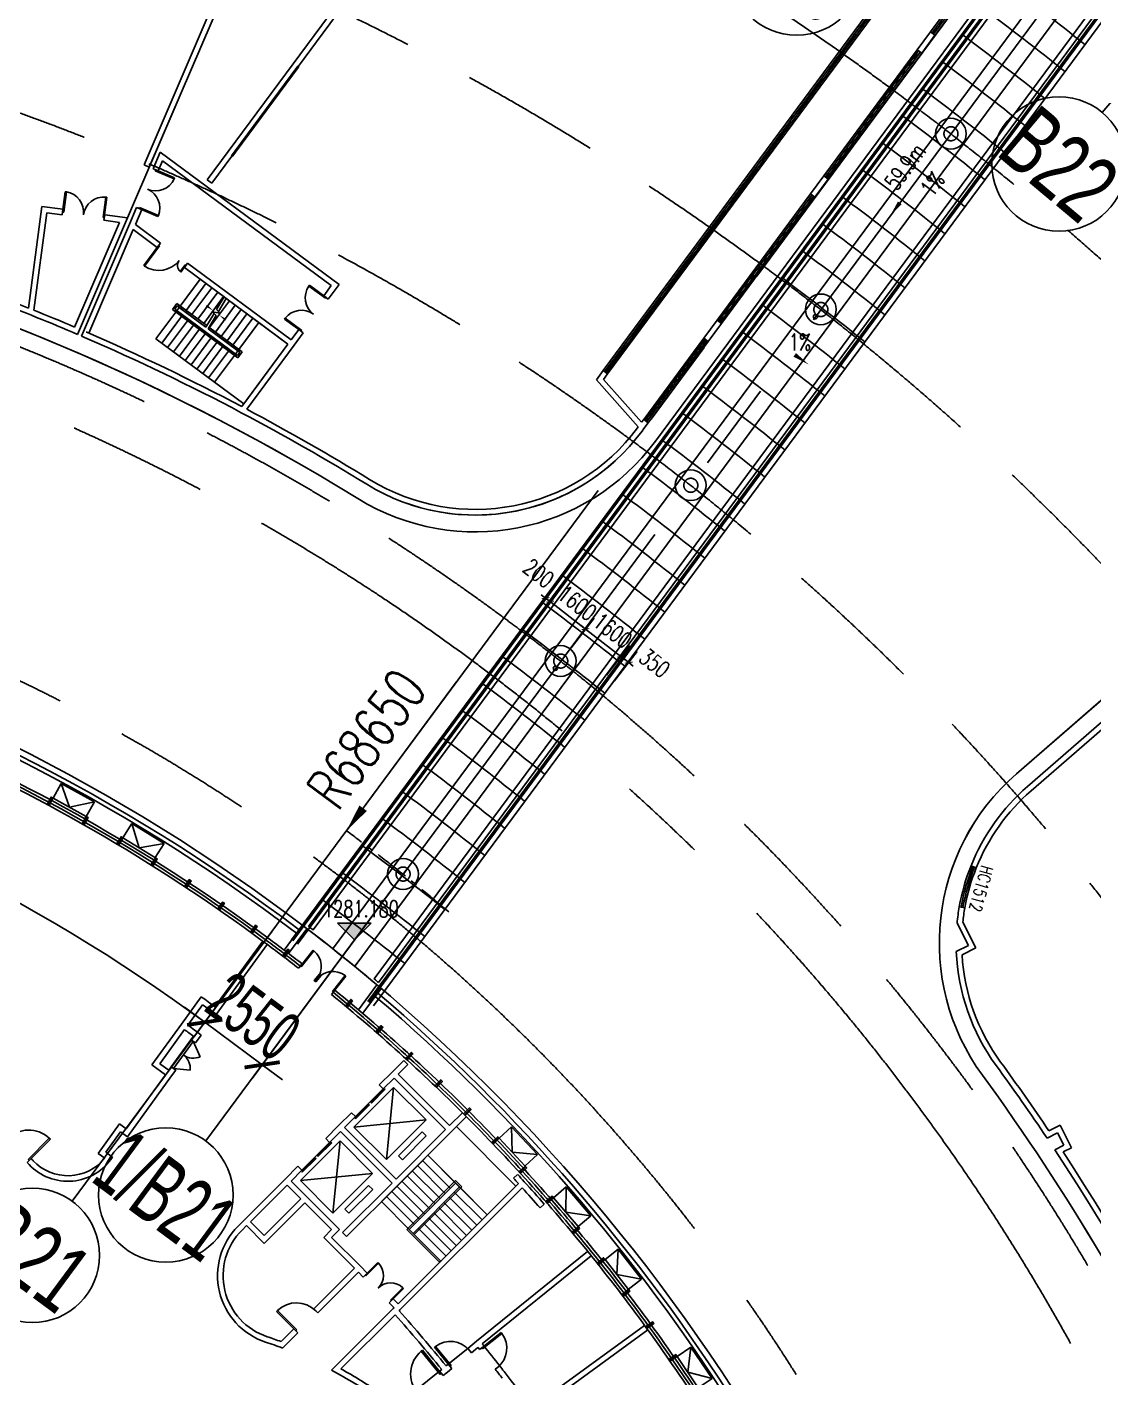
# Model space of a CAD drawing. Extents: x 36903891 to 38126251, y 2073392 to 2924740.
# Drawn here: x 37140593 to 37178668, y 2322325 to 2370501 of the extents above; entities that cross this region are included whole.
import ezdxf
from ezdxf.enums import TextEntityAlignment as Align
from ezdxf.xclip import XClip

# ---------------------------------------------------------------- set-up
doc = ezdxf.new("R2010")
doc.units = 0
doc.header["$LTSCALE"] = 1000
doc.header["$XCLIPFRAME"] = 0
for name, pattern in [('CENTER', [2, 1.25, -0.25, 0.25, -0.25]), ('CENTER2', [28.575, 19.05, -3.175, 3.175, -3.175]), ('DASH', [0.35, 0.25, -0.1]), ('HIDDEN', [0.375, 0.25, -0.125])]:
    doc.linetypes.add(name, pattern=pattern)
doc.layers.get('0').update_dxf_attribs({"color": 8})
doc.layers.get('Defpoints').update_dxf_attribs({"color": 8})
for name, color, linetype in [('#幕墙线-平面', 8, 'Continuous'), ('#文字', 8, 'Continuous'), ('#标注', 8, 'Continuous'), ('#虚线', 8, 'HIDDEN'), ('#轴线', 8, 'CENTER2'), ('1-WIN-1', 8, 'Continuous'), ('A-AL', 8, 'Continuous'), ('A-AL-E', 8, 'Continuous'), ('A-COLS-PLAN-C', 8, 'DASH'), ('A-DETL-ALUM', 8, 'Continuous'), ('A-DIMS', 8, 'Continuous'), ('A-DIMS-ELEV', 8, 'Continuous'), ('A-DIMS-SYMB', 8, 'Continuous'), ('A-FLOR', 8, 'Continuous'), ('A-GRID', 8, 'CENTER'), ('A-NOTE', 8, 'Continuous'), ('A-STRS-HRAL', 8, 'Continuous'), ('DIM', 8, 'Continuous'), ('周边建筑', 8, 'Continuous'), ('水-雨水-压力流-标识', 8, 'Continuous')]:
    doc.layers.add(name, color=color, linetype=linetype)
doc.styles.add('#文字', font='jrs.shx', dxfattribs={"width": 0.7, "bigfont": 'hztxt.shx'})
doc.styles.add('_TCH_DIM', font='SIMPLEX', dxfattribs={"bigfont": 'GBCBIG'})
doc.styles.add('_TCH_DIM_T3', font='SIMPLEX', dxfattribs={"width": 0.705882, "bigfont": 'GBCBIG'})
doc.styles.add('_TCH_WINDOW', font='SIMPLEX', dxfattribs={"height": 3.5, "bigfont": 'GBCBIG'})
doc.styles.add('JHZX', font='jrs.shx', dxfattribs={"width": 0.6, "bigfont": 'jhz.shx'})
doc.dimstyles.new('_TCH_ARCH&&200', dxfattribs={"dimtxt": 595, "dimasz": 200, "dimexe": 500, "dimexo": 600, "dimgap": 252.5, "dimtad": 1, "dimdec": 0, "dimzin": 0, "dimdsep": 46, "dimtxsty": '_TCH_DIM_T3', "dimblk": 'ARCHTICK', "dimcen": 0.09, "dimclrt": 4, "dimazin": 2, "dimtfac": 1, "dimtdec": 0, "dimtix": 1, "dimtmove": 2, "dimatfit": 3, "dimfxl": 200, "dimtolj": 1, "dimtzin": 0, "dimarcsym": 0})
doc.dimstyles.new('JZBZ-600', dxfattribs={"dimscale": 600, "dimtxt": 3, "dimasz": 1.5, "dimexe": 1, "dimexo": 1, "dimgap": 0.5, "dimtad": 1, "dimdec": 0, "dimdsep": 46, "dimtxsty": 'JHZX', "dimblk1": 'ARCHTICK', "dimblk2": 'ARCHTICK', "dimsah": 1, "dimcen": 0, "dimclrd": 1, "dimclre": 1, "dimclrt": 2, "dimadec": 1, "dimazin": 2, "dimtfac": 1, "dimtdec": 0, "dimtix": 1, "dimtmove": 0, "dimatfit": 3, "dimfxl": 1, "dimtolj": 1, "dimlwd": -1, "dimlwe": -1, "dimarcsym": 1})

# ---------------------------------------------------------------- blocks, each defined once
blk = doc.blocks.new('_ARCHTICK')
at = {"color": 0, "linetype": 'ByBlock', "const_width": 0.15}
blk.add_lwpolyline([(-0.5, -0.5), (0.5, 0.5)], dxfattribs=at)
blk = doc.blocks.new('*D141')
at = {"layer": '#标注', "transparency": 16777216}
for p, q in [((36773745, 2978814), (36773858, 2977820)), ((36816612, 2967327), (36816018, 2966523))]:
    blk.add_line(p, q, dxfattribs=at)
blk.add_arc((36780599, 2918657), 60146, 53.5, 96.5, dxfattribs=at)
at = {"layer": 'Defpoints', "color": 0, "transparency": 16777216}
for p in [(36773677, 2979410), (36803292, 2974358), (36816969, 2967810), (36780599, 2918657)]:
    blk.add_point(p, dxfattribs=at)
at = {"layer": '#标注', "transparency": 16777216, "xscale": 900, "yscale": 900, "zscale": 900}
for p, rotation in [((36773790, 2978416), 186.5000000000036), ((36816375, 2967006), 323.5000000000718)]:
    blk.add_blockref('_ARCHTICK', p, dxfattribs=dict(at, rotation=rotation))
at = {"layer": '#标注', "transparency": 16777216, "insert": (36796476, 2977913), "char_height": 1800, "attachment_point": 5, "rotation": 345, "style": 'JHZX'}
blk.add_mtext('\\A1;43°', dxfattribs=at)
blk = doc.blocks.new('*D147')
at = {"layer": '#标注', "transparency": 16777216}
for p, q in [((36819311, 2970974), (36816018, 2966523)), ((36821361, 2969457), (36818067, 2965007)), ((36816375, 2967006), (36815651, 2967541)), ((36816375, 2967006), (36818424, 2965489)), ((36818424, 2965489), (36819148, 2964954))]:
    blk.add_line(p, q, dxfattribs=at)
at = {"layer": 'Defpoints', "color": 0, "transparency": 16777216}
for p in [(36819668, 2971457), (36821718, 2969940), (36818424, 2965489)]:
    blk.add_point(p, dxfattribs=at)
at = {"layer": '#标注', "transparency": 16777216, "xscale": 900, "yscale": 900, "zscale": 900}
for p, rotation in [((36816375, 2967006), 323.5000000001356), ((36818424, 2965489), 143.5000000001357)]:
    blk.add_blockref('_ARCHTICK', p, dxfattribs=dict(at, rotation=rotation))
at = {"layer": '#标注', "transparency": 16777216, "insert": (36818113, 2967212), "char_height": 1800, "attachment_point": 5, "rotation": 323.5, "style": 'JHZX'}
blk.add_mtext('\\A1;2550', dxfattribs=at)
blk = doc.blocks.new('*U51')
blk.add_line((0, -20), (0, 0))
blk.add_circle((0, -24), 4)
at = {"style": 'JHZX', "width": 0.75}
blk.add_attdef('AXES', text='', height=4, dxfattribs=at).set_placement((0, -24), align=Align.MIDDLE_CENTER)
blk = doc.blocks.new('*D53')
at = {"layer": '#标注', "transparency": 16777216}
for p, q in [((36709851, 3021595), (36719200, 3007992)), ((36869683, 3006201), (36857910, 2994633))]:
    blk.add_line(p, q, dxfattribs=at)
blk.add_arc((36780595, 2918663), 108993, 44.49706, 124.5, dxfattribs=at)
at = {"layer": 'Defpoints', "color": 0, "transparency": 16777216}
for p in [(36709511, 3022089), (36815783, 3021819), (36870111, 3006621), (36780595, 2918663)]:
    blk.add_point(p, dxfattribs=at)
at = {"layer": '#标注', "transparency": 16777216, "xscale": 900, "yscale": 900, "zscale": 900}
for p, rotation in [((36718860, 3008487), 214.4999999999928), ((36858338, 2995053), 314.497058791603)]:
    blk.add_blockref('_ARCHTICK', p, dxfattribs=dict(at, rotation=rotation))
at = {"layer": '#标注', "transparency": 16777216, "insert": (36791159, 3028348), "char_height": 1800, "attachment_point": 5, "rotation": 354.4985, "style": 'JHZX'}
blk.add_mtext('\\A1;80°', dxfattribs=at)
blk = doc.blocks.new('DOTE-11')
at = {"layer": '#虚线', "ltscale": 20}
for radius, start, end in [(101500, 53.5, 124.5), (93700, 53.5, 124.5), (85900, 53.5, 124.5), (78100, 53.5, 124.5), (101500, 330, 50.50684), (76200, 56.5, 92.5005), (93700, 330, 50.25742), (67200, 56.5, 92.5005), (85900, 330, 49.96262), (78100, 330, 49.60882)]:
    blk.add_arc((36780599, 2918657), radius, start, end, dxfattribs=at)
at = {"layer": '#轴线'}
for p, q in [((36819084, 2970667), (36867800, 3036503)), ((36821101, 2969106), (36858740, 3019972))]:
    blk.add_line(p, q, dxfattribs=at)
for radius, start, end in [(146600, 324.5, 183.99981), (138800, 324.5, 210.18842), (130400, 324.5, 210.32938), (127950, 324.5, 210.37401), (101500, 50.50684, 53.5), (93700, 50.25742, 53.5), (85900, 49.96262, 53.5), (76200, 324.5, 56.5), (78100, 49.60882, 53.5), (67200, 324.5, 56.5)]:
    blk.add_arc((36780599, 2918657), radius, start, end, dxfattribs=at)
at = {"layer": 'A-GRID'}
blk.add_arc((36780599, 2918657), 68650, 49.60882, 53.5, dxfattribs=at)
blk = doc.blocks.new('A$C80b62fe7')
at = {"layer": '#幕墙线-平面'}
for points in [[(110139, 239993), (147053, 289879, 0.084509), (109349, 309336, 0.084509)], [(109930, 240147), (146690, 289826, 0.083994), (109271, 309089, 0.083994)]]:
    blk.add_lwpolyline(points, format="xyb", dxfattribs=at)
for points in [[(111392, 239811), (147784, 288992)], [(112196, 239216), (148588, 288397)], [(112643, 237947), (147723, 285355)], [(112852, 237792), (147932, 285200)]]:
    blk.add_lwpolyline(points, dxfattribs=at)
for radius, start, end in [(128529, 333.50225, 195.7758), (127529, 333.53985, 195.7884)]:
    blk.add_arc((71052, 188867), radius, start, end, dxfattribs=at)
blk = doc.blocks.new('DASWQE')
at = {"layer": '#幕墙线-平面', "ltscale": 10}
for centre in [(6327, 7605), (5614, 6640), (4900, 5676), (4186, 4711), (3472, 3746), (2758, 2782), (2045, 1817), (1331, 853), (617, -112), (-97, -1077), (-810, -2041), (-1524, -3006), (-2238, -3971), (-2952, -4935), (-3666, -5900), (-4379, -6864), (-5093, -7829), (-5807, -8794), (-6521, -9758), (-7235, -10723), (-7948, -11688), (-8662, -12652), (-9376, -13617), (-10090, -14581), (-10803, -15546), (-11517, -16511), (-12231, -17475), (-12945, -18440), (-13659, -19405), (-14372, -20369), (-15086, -21334), (-15800, -22299), (-16514, -23263), (-17228, -24228), (-17941, -25192)]:
    blk.add_arc(centre, 97079, 51.17499, 53.38887, dxfattribs=at)
at = {"layer": 'DIM', "ltscale": 10}
blk.add_blockref('A$C80b62fe7', (-71047, -188863), dxfattribs=at)
blk = doc.blocks.new('雨水立管')
blk.add_circle((0, 0), 50)
blk = doc.blocks.new('雨水')
at = {"layer": '水-雨水-压力流-标识', "xscale": 1.5, "yscale": 1.5, "zscale": 1.5}
for p in [(35705543, 2992173), (35696260, 2979627)]:
    blk.add_blockref('雨水立管', p, dxfattribs=at)
blk = doc.blocks.new('800柱子')
at = {"layer": 'A-DETL-ALUM', "ltscale": 0.3}
blk.add_circle((35572079, 2737405), 550, dxfattribs=at)
blk = doc.blocks.new('$DorLib2D$00000002')
at = {"layer": '1-WIN-1'}
for p, q in [((-0.5, 0), (-0.5, 0.4875)), ((-0.475, 0.4875), (-0.5, 0.4875)), ((-0.475, 0), (-0.475, 0.4875)), ((0.475, 0), (0.475, 0.4875)), ((0.475, 0.4875), (0.5, 0.4875)), ((0.5, 0), (0.5, 0.4875)), ((-0.5, 0), (-0.475, 0)), ((0.5, 0), (0.475, 0))]:
    blk.add_line(p, q, dxfattribs=at)
for centre, start, end in [((-0.4875, 0), 0, 88.53072), ((0.4875, 0), 91.46928, 180)]:
    blk.add_arc(centre, 0.4875, start, end, dxfattribs=at)
blk = doc.blocks.new('$WINLIB2D$00000039')
for points in [[(-0.5, 0.5), (-0.5, -0.5)], [(0.5, 0.5), (-0.5, 0.5)], [(0.5, -0.5), (0.5, 0.5)], [(-0.5, 0.1667), (0.5, 0.1667)], [(-0.3839, -0.1667), (-0.448, 0.1667)], [(-0.3159, -0.1667), (-0.38, 0.1667)], [(-0.2479, -0.1667), (-0.312, 0.1667)], [(-0.1799, -0.1667), (-0.244, 0.1667)], [(-0.1119, -0.1667), (-0.176, 0.1667)], [(-0.0439, -0.1667), (-0.108, 0.1667)], [(0.0241, -0.1667), (-0.04, 0.1667)], [(0.0921, -0.1667), (0.028, 0.1667)], [(0.16, -0.1667), (0.0959, 0.1667)], [(0.228, -0.1667), (0.1639, 0.1667)], [(0.296, -0.1667), (0.2319, 0.1667)], [(0.364, -0.1667), (0.2999, 0.1667)], [(0.432, -0.1667), (0.3679, 0.1667)], [(0.5, -0.1667), (0.4359, 0.1667)], [(-0.4519, -0.1667), (-0.5, 0.0836)], [(-0.5, -0.1667), (0.5, -0.1667)], [(0.5, -0.5), (-0.5, -0.5)]]:
    blk.add_lwpolyline(points)
blk = doc.blocks.new('$DorLib2D$00000225')
for p, q in [((0.475, -0.001), (0.475, 0.752)), ((0.475, 0.752), (0.5, 0.752)), ((0.5, -0.001), (0.5, 0.752)), ((-0.5, 0), (-0.5, 0.252)), ((-0.475, 0.252), (-0.5, 0.252)), ((-0.475, 0), (-0.475, 0.252)), ((-0.475, 0), (-0.5, 0)), ((0.475, -0.001), (0.5, -0.001))]:
    blk.add_line(p, q)
for centre, radius, start, end in [((0.505, -0.002), 0.755, 92.2493, 179.7238), ((-0.501, 0.003), 0.251, 359.7899, 84.0974)]:
    blk.add_arc(centre, radius, start, end)
blk = doc.blocks.new('123')
at = {"layer": '周边建筑'}
for p, q in [((34902046, 2913529), (34887313, 2941237)), ((34987736, 2911412), (35009560, 2934816)), ((34987882, 2911276), (35009706, 2934679)), ((34902575, 2913810), (34898499, 2921476)), ((34902752, 2913904), (34898736, 2921457)), ((34985557, 2912202), (34990447, 2920774)), ((34985731, 2912102), (34990686, 2920790)), ((34984756, 2910394), (34987203, 2914685)), ((35013975, 2913744), (35013430, 2913159)), ((35014121, 2913607), (35013975, 2913744)), ((35013576, 2913022), (35014121, 2913607)), ((35013430, 2913159), (35013576, 2913022)), ((34915487, 2912442), (34914614, 2912224)), ((34915569, 2912113), (34915487, 2912442)), ((34986181, 2912589), (34985861, 2912028)), ((34986035, 2911929), (34986229, 2912271)), ((34986181, 2912589), (34991988, 2907174)), ((34986229, 2912271), (34991705, 2907164)), ((34914721, 2911793), (34914614, 2912224)), ((34915342, 2912199), (34914856, 2912078)), ((34914958, 2911670), (34914856, 2912078)), ((34915429, 2911847), (34915342, 2912199)), ((34985557, 2912202), (34985731, 2912102)), ((34985861, 2912028), (34986035, 2911929)), ((34904881, 2911212), (34904995, 2911376)), ((34987736, 2911412), (34987882, 2911276)), ((34980879, 2907593), (34981764, 2911140)), ((34981061, 2907495), (34981909, 2910898)), ((34982501, 2910956), (34981764, 2911140)), ((34981909, 2910898), (34982453, 2910762)), ((34982453, 2910762), (34982501, 2910956)), ((34906287, 2910661), (34906209, 2910477)), ((34907628, 2910482), (34906763, 2910266)), ((34907774, 2910724), (34906771, 2910474)), ((34907745, 2910011), (34907628, 2910482)), ((34907908, 2910185), (34907774, 2910724)), ((34982512, 2906460), (34984756, 2910394)), ((34983957, 2910593), (34983908, 2910399)), ((34983908, 2910399), (34984452, 2910264)), ((34984756, 2910394), (34983957, 2910593)), ((34985118, 2910725), (34984795, 2910159)), ((34985008, 2910128), (34985292, 2910626)), ((34985292, 2910626), (34985118, 2910725)), ((34982437, 2906733), (34984452, 2910264)), ((34982642, 2906386), (34984795, 2910159)), ((34982915, 2906460), (34984906, 2909950)), ((34984906, 2909950), (34985690, 2909218)), ((34985827, 2909365), (34985008, 2910128)), ((34985690, 2909218), (34985827, 2909365)), ((35009610, 2909063), (35009065, 2908478)), ((35009211, 2908342), (35009757, 2908927)), ((35009757, 2908927), (35009610, 2909063)), ((34986704, 2908546), (34986568, 2908400)), ((34986568, 2908400), (34989932, 2905263)), ((34990068, 2905409), (34986704, 2908546)), ((35009065, 2908478), (35009211, 2908342)), ((34987080, 2907923), (34986268, 2907052)), ((34987080, 2907923), (34987856, 2907199)), ((34987270, 2907745), (34986458, 2906875)), ((34987460, 2907568), (34986649, 2906698)), ((34985974, 2906957), (34986158, 2907155)), ((34988095, 2904979), (34985974, 2906957)), ((34986059, 2906960), (34986161, 2907070)), ((34988092, 2905064), (34986059, 2906960)), ((34986227, 2907008), (34986125, 2906899)), ((34986158, 2907155), (34987126, 2906252)), ((34986161, 2907070), (34987089, 2906204)), ((34986227, 2907008), (34987089, 2906204)), ((34987650, 2907391), (34986839, 2906520)), ((34987840, 2907213), (34987029, 2906343)), ((34988031, 2907036), (34987219, 2906166)), ((34987856, 2907199), (34987533, 2906780)), ((34987929, 2907131), (34987595, 2906698)), ((34987929, 2907131), (34988981, 2906149)), ((34991705, 2907164), (34991398, 2906835)), ((34991545, 2906699), (34991988, 2907174)), ((34985272, 2905985), (34986084, 2906855)), ((34985463, 2905807), (34986274, 2906678)), ((34985653, 2905630), (34986464, 2906500)), ((34988027, 2905126), (34986125, 2906899)), ((34987435, 2906653), (34987089, 2906204)), ((34987498, 2906571), (34987163, 2906136)), ((34987641, 2906638), (34987385, 2906719)), ((34987385, 2906719), (34987498, 2906571)), ((34988221, 2906859), (34987409, 2905988)), ((34987533, 2906780), (34987641, 2906638)), ((34988411, 2906681), (34987599, 2905811)), ((34988601, 2906504), (34987789, 2905634)), ((34991398, 2906835), (34991545, 2906699)), ((34985843, 2905453), (34986655, 2906323)), ((34986033, 2905275), (34986845, 2906146)), ((34987163, 2906136), (34988129, 2905235)), ((34987163, 2906136), (34988195, 2905174)), ((34987200, 2906184), (34988279, 2905177)), ((34988791, 2906327), (34987980, 2905456)), ((34988981, 2906149), (34988170, 2905279)), ((34988981, 2906149), (34988170, 2905279)), ((34989932, 2905263), (34988981, 2906149)), ((34987174, 2904211), (34985272, 2905985)), ((34986223, 2905098), (34987035, 2905968)), ((34986413, 2904921), (34987225, 2905791)), ((34986604, 2904743), (34987415, 2905614)), ((34990375, 2905738), (34990068, 2905409)), ((34990147, 2905200), (34990522, 2905602)), ((34990522, 2905602), (34990375, 2905738)), ((34986794, 2904566), (34987605, 2905436)), ((34986984, 2904389), (34987795, 2905259)), ((34987174, 2904211), (34987986, 2905082)), ((34987986, 2905082), (34987174, 2904211)), ((34988129, 2905235), (34988027, 2905126)), ((34988044, 2903238), (34989932, 2905263)), ((34988195, 2905174), (34988092, 2905064)), ((34988279, 2905177), (34988095, 2904979)), ((34988125, 2903325), (34989932, 2905263)), ((34988211, 2903124), (34990147, 2905200)), ((34987174, 2904211), (34988125, 2903325)), ((35005246, 2904382), (35004700, 2903797)), ((35004846, 2903661), (35005392, 2904246)), ((35005392, 2904246), (35005246, 2904382)), ((35004700, 2903797), (35004846, 2903661)), ((35000999, 2903054), (35000723, 2902758)), ((35002013, 2900916), (35000723, 2902758)), ((35000979, 2902740), (35001145, 2902918)), ((35002152, 2901065), (35000979, 2902740)), ((35001145, 2902918), (35000999, 2903054)), ((35001990, 2900891), (35002013, 2900916)), ((35002136, 2900754), (35002214, 2900839)), ((35002241, 2901160), (35002152, 2901065)), ((35002214, 2900839), (35002387, 2901024)), ((35002387, 2901024), (35002241, 2901160))]:
    blk.add_line(p, q, dxfattribs=at)
for points, format in [([(34942222, 2916271, 0.098236), (34912257, 2909930, -0.389733), (34902046, 2913529), (34887313, 2941237, -0.432463), (34891065, 2952275, -0.001332), (34891677, 2952551, -0.001332)], "xyb"), ([(34994768, 2952551, -0.066668), (35023206, 2934936, -0.432715), (35023979, 2923298), (35002575, 2900345, -0.3894), (34991787, 2899506, 0.164544), (34944222, 2916271)], "xyb"), ([(34986558, 2907554, 0, 0, 0), (34987414, 2906756, 0, 80, 0), (34987195, 2906961, 0, 0, 0)], "xyseb"), ([(34985604, 2906530, 0, 0, 0), (34988076, 2904225, 0, 0, 0), (34989030, 2905249, 0, 0, 0), (34987604, 2906579, 0, 80, 0), (34987824, 2906374, 0, 0, 0)], "xyseb")]:
    blk.add_lwpolyline(points, format=format, dxfattribs=at)
at = {"layer": '周边建筑', "const_width": 100}
blk.add_lwpolyline([(34991429, 2915079), (34988701, 2912154)], dxfattribs=at)
at = {"layer": '周边建筑'}
for centre, radius, start, end in [((34943222, 2837577), 79300, 93.86442, 110.51671), ((34943222, 2837577), 79500, 93.99916, 110.3552), ((34943222, 2837577), 78700, 90.72805, 113.17007), ((34943222, 2837577), 78700, 53.84029, 89.27195), ((34909109, 2917284), 7400, 208, 235.1487), ((34909109, 2917284), 7200, 208, 235.1487), ((34909109, 2917284), 8000, 208, 293.1701), ((34943222, 2837577), 79500, 111.00827, 113.17007), ((34943222, 2837577), 79500, 61.72709, 68.99173), ((34909109, 2917284), 7267, 235.1487, 246.9218), ((34909109, 2917284), 7200, 235.1487, 246.9218), ((34943222, 2837577), 79300, 110.88046, 113.17007), ((34909109, 2917284), 7400, 235.1487, 246.9218), ((34909109, 2917284), 7333, 235.1487, 246.9218), ((34909109, 2917284), 7400, 246.9218, 251.5122), ((34909109, 2917284), 7200, 246.9218, 251.0514), ((34909109, 2917284), 7400, 259.3784, 293.1701), ((34909109, 2917284), 7200, 260.3957, 293.1701), ((34943223, 2837578), 79299, 60.29999, 62.58675), ((34943223, 2837578), 79499, 60.44413, 61.57831), ((34943223, 2837578), 79499, 60.10289, 60.11959), ((34943222, 2837577), 79500, 55.6816, 60.10289), ((34943223, 2837578), 79299, 60.10287, 60.19162), ((34943222, 2837577), 79300, 55.61963, 60.10288), ((34943222, 2837577), 79500, 51.89625, 55.53582), ((34943222, 2837577), 79300, 51.89625, 55.61963), ((34996724, 2905801), 7400, 231.8963, 317), ((34996724, 2905801), 7200, 231.8963, 317), ((34996724, 2905801), 7400, 244.3204, 305.3328)]:
    blk.add_arc(centre, radius, start, end, dxfattribs=at)
for name, p, xscale, yscale, zscale, rotation in [('$WINLIB2D$00000039', (35010848, 2913469), 28668.06737196897, 200, 28668.06737196897, 47.00000000000413), ('$WINLIB2D$00000039', (35015958, 2915723), 5600.101770677417, 200.0000000000001, 5600.101770677417, 47.00000000000387), ('$WINLIB2D$00000039', (35011593, 2911043), 5600.101770677417, 200.0000000000001, 5600.101770677417, 47.00000000000366), ('$DorLib2D$00000002', (34985576, 2911327), -1500, 1500, 1500, 240.3000000056599), ('$DorLib2D$00000002', (34983205, 2910678), 1500, 1500, 1500, 346.0000000000009), ('$DorLib2D$00000225', (34986197, 2908882), 1200, 1200, -1200, 137.0000000000592), ('$WINLIB2D$00000039', (35007228, 2906362), 5600.101770677416, 200, 5600.101770677416, 47.00000000000457), ('$DorLib2D$00000002', (34990960, 2906219), -1500, 1500, 200, 47.00000000000814), ('$WINLIB2D$00000039', (35003543, 2902411), 3606.300964139128, 200, 3606.300964139128, 47.00000000000502)]:
    blk.add_blockref(name, p, dxfattribs=dict(at, xscale=xscale, yscale=yscale, zscale=zscale, rotation=rotation))
at = {"layer": '周边建筑', "style": '_TCH_WINDOW', "width": 0.705882}
blk.add_text('HC1512', height=446.2, rotation=331.0352, dxfattribs=at).set_placement((34904924, 2911588))
blk = doc.blocks.new('smg')
blk.add_lwpolyline([(-40, 200), (-40, -100), (40, -100), (40, 200)], close=True)
blk.add_lwpolyline([(0, -100), (0, 200)])
blk = doc.blocks.new('danyuan1')
at = {"layer": 'A-AL'}
for p, rotation in [((-8275, 2291), 169.7142857143211), ((-6867, 2019), 168.428571428614), ((-5465, 1716), 167.1428571428847), ((-4071, 1381), 165.8571428571781), ((-2685, 1015), 164.5714285714549), ((-1307, 618), 163.2857142857502), ((62, 190), 162.0000000000363)]:
    blk.add_blockref('smg', p, dxfattribs=dict(at, rotation=rotation))
blk = doc.blocks.new('shangxuechuang')
at = {"layer": '周边建筑'}
for points in [[(-254, 543), (974, 1118)], [(-254, 543), (614, 287), (974, 1118)], [(974, 1118), (1222, 572)], [(0, 0), (-254, 543)], [(0, 0), (1228, 575)]]:
    blk.add_lwpolyline(points, dxfattribs=at)
blk = doc.blocks.new('$DorLib2D$00000001')
for p, q in [((0.45, 0.975), (0.5, 0.975)), ((0.45, 0), (0.45, 0.975)), ((0.5, 0), (0.5, 0.975)), ((0.5, 0), (0.45, 0))]:
    blk.add_line(p, q)
blk.add_arc((0.475, 0), 0.975, 91.4693, 180)
blk = doc.blocks.new('$DORLIB2D$00000127')
for points in [[(-0.533, 0.795), (-0.533, 0.69)], [(-0.033, 0.795), (-0.533, 0.795)], [(-0.033, 0.69), (-0.533, 0.69)], [(-0.033, 0.795), (-0.033, 0.69)], [(0.533, 0.795), (0.033, 0.795)], [(0.033, 0.795), (0.033, 0.69)], [(0.533, 0.69), (0.033, 0.69)], [(0.533, 0.795), (0.533, 0.69)], [(0.5, 0.5), (-0.5, 0.5)]]:
    blk.add_lwpolyline(points)
blk = doc.blocks.new('$DorLib2D$00000231')
for p, q in [((-0.5, 0), (-0.25, 0.433)), ((0.5, 0), (0.25, 0.433))]:
    blk.add_line(p, q)
for centre, start, end in [((-0.5, 0), 0, 60), ((0.5, 0), 120, 180)]:
    blk.add_arc(centre, 0.5, start, end)
blk = doc.blocks.new('A$C216ef243')
at = {"layer": '周边建筑'}
for p, q in [((36141, 48893), (37845, 51239)), ((36184, 48612), (38006, 51120)), ((39127, 50267), (39252, 50423)), ((34951, 48277), (35656, 49247)), ((40425, 49488), (40300, 49332)), ((35171, 48240), (35700, 48968)), ((33891, 46818), (34951, 48277)), ((34170, 46862), (35054, 48078)), ((35376, 47841), (35287, 47719)), ((35287, 47719), (35449, 47602)), ((35449, 47602), (35654, 47884)), ((34376, 46465), (33891, 46818)), ((34494, 46627), (34170, 46862)), ((34582, 46748), (34494, 46627)), ((34744, 46631), (34582, 46748)), ((42462, 46563), (42878, 46979)), ((42674, 46492), (43019, 46838)), ((42878, 46979), (43019, 46838)), ((32976, 44537), (34376, 46465)), ((33020, 44257), (34597, 46428)), ((34597, 46428), (34744, 46631)), ((42462, 46563), (42002, 46103)), ((42144, 45962), (42532, 46351)), ((44371, 44512), (42532, 46351)), ((44512, 44654), (42674, 46492)), ((42515, 46015), (41101, 44601)), ((42002, 46103), (42144, 45962)), ((42515, 46015), (42260, 43441)), ((43674, 44855), (42515, 46015)), ((41012, 45113), (40553, 44654)), ((40765, 44583), (41154, 44972)), ((41154, 44972), (41012, 45113)), ((43674, 44855), (41101, 44601)), ((42260, 43441), (43674, 44855)), ((44512, 44654), (44972, 45113)), ((44583, 44442), (45113, 44972)), ((31969, 43661), (32733, 44713)), ((32248, 43706), (32777, 44434)), ((32733, 44713), (32976, 44537)), ((32777, 44434), (33020, 44257)), ((40553, 44654), (40093, 44194)), ((40234, 44053), (40623, 44442)), ((42462, 42603), (40623, 44442)), ((42603, 42745), (40765, 44583)), ((41101, 44601), (42260, 43441)), ((42603, 42745), (44371, 44512)), ((42674, 42532), (44583, 44442)), ((43537, 44428), (42688, 43579)), ((43682, 44283), (43537, 44428)), ((44760, 44618), (43735, 43593)), ((46881, 42497), (44760, 44618)), ((40606, 44106), (39191, 42692)), ((40093, 44194), (40234, 44053)), ((40606, 44106), (40351, 41532)), ((41765, 42946), (40606, 44106)), ((42833, 43434), (43682, 44283)), ((29587, 43474), (29446, 43332)), ((31969, 43661), (32209, 43487)), ((32248, 43706), (32489, 43531)), ((43735, 43593), (42080, 41939)), ((42688, 43579), (42833, 43434)), ((44541, 42419), (43551, 43409)), ((44725, 42603), (43735, 43593)), ((43735, 43593), (45856, 41472)), ((39103, 43204), (38643, 42745)), ((38856, 42674), (39244, 43063)), ((39244, 43063), (39103, 43204)), ((41765, 42946), (39191, 42692)), ((40351, 41532), (41765, 42946)), ((44173, 42052), (43183, 43042)), ((44357, 42235), (43367, 43225)), ((46797, 42774), (46944, 42909)), ((37194, 41295), (38643, 42745)), ((37406, 41224), (38714, 42532)), ((39209, 42037), (38714, 42532)), ((39421, 42108), (38856, 42674)), ((39191, 42692), (40351, 41532)), ((40694, 40835), (42462, 42603)), ((41627, 42518), (40779, 41670)), ((40835, 40694), (42674, 42532)), ((41772, 42373), (41627, 42518)), ((43621, 41500), (42631, 42490)), ((42674, 38290), (46969, 42585)), ((42745, 38078), (47103, 42436)), ((43805, 41684), (42815, 42674)), ((44725, 42688), (42985, 40949)), ((43989, 41868), (42999, 42858)), ((44725, 42603), (43070, 40949)), ((44725, 42603), (43070, 40949)), ((43211, 40807), (44866, 42462)), ((43211, 40807), (44866, 42462)), ((43254, 40765), (44951, 42462)), ((44951, 42462), (44725, 42688)), ((44866, 42462), (44725, 42603)), ((44866, 42462), (45856, 41472)), ((45856, 41472), (46881, 42497)), ((39209, 42037), (37901, 40729)), ((40588, 40941), (39421, 42108)), ((40924, 41525), (41772, 42373)), ((43070, 40949), (42080, 41939)), ((43254, 41132), (42264, 42122)), ((43438, 41316), (42448, 42306)), ((44498, 42094), (45488, 41104)), ((44682, 42278), (45672, 41288)), ((39350, 41896), (37901, 40447)), ((40305, 40941), (39350, 41896)), ((40779, 41670), (40924, 41525)), ((43947, 41543), (44937, 40553)), ((44131, 41726), (45120, 40736)), ((44201, 39817), (45856, 41472)), ((44314, 41910), (45304, 40920)), ((47745, 41713), (47895, 41845)), ((36967, 41068), (37194, 41295)), ((37108, 40927), (37265, 41083)), ((37901, 40447), (37265, 41083)), ((37901, 40729), (37406, 41224)), ((43395, 40991), (44385, 40001)), ((43579, 41175), (44569, 40185)), ((43763, 41359), (44753, 40369)), ((40022, 40659), (40305, 40941)), ((41118, 39563), (40022, 40659)), ((40305, 40659), (40588, 40941)), ((41330, 39633), (40305, 40659)), ((40694, 40835), (40835, 40694)), ((42985, 40949), (44159, 39775)), ((43211, 40807), (43070, 40949)), ((43070, 40949), (44201, 39817)), ((43211, 40807), (44201, 39817)), ((43211, 40807), (43254, 40765)), ((45478, 36956), (49441, 40165)), ((45681, 36863), (49567, 40010)), ((41118, 39563), (39668, 38112)), ((41578, 39386), (41330, 39633)), ((44201, 39817), (44159, 39775)), ((39809, 37971), (41260, 39421)), ((41260, 39421), (41436, 39244)), ((41436, 39244), (41578, 39386)), ((39668, 38112), (39809, 37971)), ((40305, 35921), (42505, 38121)), ((42497, 38467), (42356, 38325)), ((42356, 38325), (42532, 38148)), ((42674, 38290), (42497, 38467)), ((42505, 38121), (42532, 38148)), ((42713, 38046), (42745, 38078)), ((40637, 35970), (42571, 37904)), ((38960, 37405), (38501, 36945)), ((38551, 36713), (39102, 37263)), ((39102, 37263), (38960, 37405)), ((47430, 34584), (51476, 37523)), ((47467, 34363), (51593, 37361)), ((44467, 36138), (45167, 36704)), ((45478, 36956), (45167, 36704)), ((45167, 36704), (45293, 36549)), ((45293, 36549), (45526, 36737)), ((45587, 36662), (45743, 36786)), ((44467, 36138), (44390, 36075)), ((44593, 35982), (44467, 36138)), ((43302, 35194), (44157, 35886)), ((44234, 35949), (44157, 35886)), ((44157, 35886), (44282, 35731)), ((44282, 35731), (44438, 35856)), ((44438, 35856), (44593, 35982)), ((46302, 36081), (46145, 35956))]:
    blk.add_line(p, q, dxfattribs=at)
for points in [[(39264, 51801), (38609, 50917)], [(38769, 50796), (39423, 51680)], [(41265, 48789), (41921, 49676)], [(41418, 48660), (42074, 49546)]]:
    blk.add_lwpolyline(points, dxfattribs=at)
at = {"layer": '周边建筑', "ltscale": 2}
for points in [[(39056, 51520), (39264, 51801)], [(41865, 49264), (42074, 49546)]]:
    blk.add_lwpolyline(points, dxfattribs=at)
at = {"layer": '周边建筑'}
blk.add_lwpolyline([(35287, 47719), (34582, 46748), (34663, 46689), (35368, 47660)], close=True, dxfattribs=at)
at = {"layer": '周边建筑', "ltscale": 5}
for radius, start, end in [(65000, 322.26362, 219.12201), (64800, 52.83684, 94.5), (64800, 15, 49.65086)]:
    blk.add_arc((0, 0), radius, start, end, dxfattribs=at)
at = {"layer": '周边建筑', "ltscale": 2}
for radius, start, end in [(64650, 52.8353, 94.5), (65000, 49.66272, 52.83888), (64650, 15, 49.64192)]:
    blk.add_arc((0, 0), radius, start, end, dxfattribs=at)
at = {"layer": '周边建筑'}
for centre, radius, start, end in [((0, 0), 63700, 53.46118, 79.71429), ((0, 0), 63800, 53.46118, 79.71429), ((0, 0), 63900, 53.46118, 79.71429), ((0, 0), 65000, 49.66272, 52.83888), ((0, 0), 63700, 52.10321, 53.46118), ((0, 0), 63800, 52.10215, 53.46118), ((0, 0), 63900, 52.1011, 53.46118), ((0, 0), 60800, 53.52881, 54.09487), ((0, 0), 63700, 45, 50.75399), ((0, 0), 63800, 45, 50.75504), ((0, 0), 63900, 45, 50.7561), ((0, 0), 60600, 53.33815, 53.90607), ((0, 0), 59700, 53.32871, 53.90457), ((0, 0), 59500, 53.51904, 53.90423), ((0, 0), 63700, 39, 45), ((0, 0), 63800, 39, 45), ((0, 0), 63900, 39, 45), ((30895, 44565), 1900, 223.3087, 327.0228), ((16487, 30984), 18100, 43.3087, 43.6364), ((30895, 44565), 1700, 223.3087, 320.6335), ((16487, 30984), 17900, 43.3087, 43.6169), ((0, 0), 63600, 42.11143, 42.42857), ((0, 0), 63400, 42.19735, 42.42857), ((0, 0), 63400, 41.14286, 42.01638), ((0, 0), 63600, 41.14286, 42.11143), ((38735, 39300), 2500, 135, 251.5818), ((38735, 39300), 2300, 135, 251.5818), ((0, 0), 63700, 36, 39), ((0, 0), 63800, 36, 39), ((0, 0), 63900, 36, 39), ((0, 0), 57000, 39.1005, 41.681), ((0, 0), 57200, 39.1002, 41.6926), ((32982, 22025), 15908, 69.7008, 71.5818), ((0, 0), 63700, 33, 36), ((0, 0), 63800, 33, 36), ((0, 0), 63900, 33, 36), ((32982, 22025), 15708, 69.2342, 71.5818), ((0, 0), 58500, 38.8072, 38.90206), ((0, 0), 58700, 38.8057, 38.90239), ((0, 0), 58700, 37.92722, 38.8057), ((32982, 22025), 15708, 55.2477, 62.2102), ((32982, 22025), 15908, 55.2602, 61.2355), ((0, 0), 58500, 37.53072, 37.92572), ((0, 0), 58700, 37.43542, 37.92722), ((0, 0), 58700, 36.09761, 37.43542)]:
    blk.add_arc(centre, radius, start, end, dxfattribs=at)
for name, p, rotation in [('shangxuechuang', (30363, 56339), 306.0000000000001), ('danyuan1', (37442, 51534), 342), ('shangxuechuang', (32860, 54920), 303.4285714285849), ('danyuan1', (45043, 45043), 333), ('shangxuechuang', (46287, 44199), 288.0000000000002), ('danyuan1', (51534, 37442), 324), ('shangxuechuang', (48223, 42078), 285.428571428585), ('shangxuechuang', (50062, 39872), 282.8571428571425), ('danyuan1', (56757, 28919), 315)]:
    blk.add_blockref(name, p, dxfattribs=dict(at, rotation=rotation))
at = {"layer": '周边建筑', "zscale": 200}
for name, p, xscale, yscale, rotation in [('$DorLib2D$00000002', (39776, 49877), 1500, -1500, 141.4285984257967), ('$DorLib2D$00000231', (35016, 47175), 1200, -1200, 54.00580986952647), ('$DORLIB2D$00000127', (41578, 45538), 1400, -200, 45.00000000004891), ('$DorLib2D$00000001', (29125, 43789), -1100, -1100, 135.3777008817245), ('$DORLIB2D$00000127', (39669, 43628), 1400, -200, 44.99999999994411), ('$DorLib2D$00000002', (41967, 38856), 1300, -1300, 134.9999999999245), ('$DorLib2D$00000001', (39385, 37688), -1000, 1000, 44.99999999996096), ('$DorLib2D$00000001', (44880, 36343), -900, 900, 38.99999999994907), ('$DorLib2D$00000001', (45944, 36371), 900, -900, 128.3664622408458), ('$DorLib2D$00000001', (43792, 35462), 1100, 1100, 39.00000000003181)]:
    blk.add_blockref(name, p, dxfattribs=dict(at, xscale=xscale, yscale=yscale, rotation=rotation))
at = {"layer": '周边建筑', "xscale": -1, "rotation": 329.1428571428576}
blk.add_blockref('shangxuechuang', (53391, 35291), dxfattribs=at)
blk = doc.blocks.new('_YZHK')
blk.add_circle((0, 0), 0.5)
blk = doc.blocks.new('ASDFASD')
at = {"layer": 'A-COLS-PLAN-C', "ltscale": 0.3, "xscale": 500, "yscale": 500, "zscale": 500}
for p in [(35710378, 2998706), (35705737, 2992434), (35701095, 2986161), (35696453, 2979888), (35690829, 2972287)]:
    blk.add_blockref('_YZHK', p, dxfattribs=at)
blk = doc.blocks.new('*D318')
at = {"layer": 'A-DIMS', "lineweight": -2, "transparency": 16777216}
for p, q in [((39341803, 2052633), (39342626, 2053695)), ((39341961, 2052511), (39342784, 2053573)), ((39342319, 2053300), (39342161, 2053423)), ((39342319, 2053300), (39342478, 2053177)), ((39342478, 2053177), (39342636, 2053055))]:
    blk.add_line(p, q, dxfattribs=at)
at = {"layer": 'Defpoints', "color": 0, "transparency": 16777216}
for p in [(39342478, 2053177), (39341435, 2052159), (39341593, 2052037)]:
    blk.add_point(p, dxfattribs=at)
at = {"layer": 'A-DIMS', "lineweight": -2, "transparency": 16777216, "xscale": 200, "yscale": 200, "zscale": 200}
for p, rotation in [((39342319, 2053300), 322.215988845972), ((39342478, 2053177), 142.215988845972)]:
    blk.add_blockref('_ARCHTICK', p, dxfattribs=dict(at, rotation=rotation))
at = {"layer": 'A-DIMS', "transparency": 16777216, "insert": (39342072, 2054188), "char_height": 595, "attachment_point": 5, "rotation": 322.216, "style": '_TCH_DIM_T3'}
blk.add_mtext('\\A1;200', dxfattribs=at)
blk = doc.blocks.new('*D319')
at = {"layer": 'A-DIMS', "lineweight": -2, "transparency": 16777216}
for p, q in [((39341961, 2052511), (39342784, 2053573)), ((39342478, 2053177), (39342319, 2053300)), ((39342478, 2053177), (39343742, 2052197)), ((39343225, 2051530), (39344049, 2052592)), ((39343742, 2052197), (39343900, 2052074))]:
    blk.add_line(p, q, dxfattribs=at)
at = {"layer": 'Defpoints', "color": 0, "transparency": 16777216}
for p in [(39341593, 2052037), (39343742, 2052197), (39342858, 2051056)]:
    blk.add_point(p, dxfattribs=at)
at = {"layer": 'A-DIMS', "lineweight": -2, "transparency": 16777216, "xscale": 200, "yscale": 200, "zscale": 200}
for p, rotation in [((39342478, 2053177), 322.2159888460812), ((39343742, 2052197), 142.2159888460812)]:
    blk.add_blockref('_ARCHTICK', p, dxfattribs=dict(at, rotation=rotation))
at = {"layer": 'A-DIMS', "transparency": 16777216, "insert": (39343447, 2053122), "char_height": 595, "attachment_point": 5, "rotation": 322.216, "style": '_TCH_DIM_T3'}
blk.add_mtext('\\A1;1600', dxfattribs=at)
blk = doc.blocks.new('*D320')
at = {"layer": 'A-DIMS', "lineweight": -2, "transparency": 16777216}
for p, q in [((39343225, 2051530), (39344049, 2052592)), ((39343742, 2052197), (39343584, 2052319)), ((39343742, 2052197), (39345007, 2051217)), ((39344490, 2050550), (39345313, 2051612)), ((39345007, 2051217), (39345165, 2051094))]:
    blk.add_line(p, q, dxfattribs=at)
at = {"layer": 'Defpoints', "color": 0, "transparency": 16777216}
for p in [(39342858, 2051056), (39345007, 2051217), (39344122, 2050076)]:
    blk.add_point(p, dxfattribs=at)
at = {"layer": 'A-DIMS', "lineweight": -2, "transparency": 16777216, "xscale": 200, "yscale": 200, "zscale": 200}
for p, rotation in [((39343742, 2052197), 322.2159888460442), ((39345007, 2051217), 142.2159888460442)]:
    blk.add_blockref('_ARCHTICK', p, dxfattribs=dict(at, rotation=rotation))
at = {"layer": 'A-DIMS', "transparency": 16777216, "insert": (39344712, 2052141), "char_height": 595, "attachment_point": 5, "rotation": 322.216, "style": '_TCH_DIM_T3'}
blk.add_mtext('\\A1;1600', dxfattribs=at)
blk = doc.blocks.new('*D321')
at = {"layer": 'A-DIMS', "lineweight": -2, "transparency": 16777216}
for p, q in [((39344490, 2050550), (39345313, 2051612)), ((39344767, 2050335), (39345590, 2051397)), ((39345007, 2051217), (39344849, 2051339)), ((39345007, 2051217), (39345284, 2051002)), ((39345284, 2051002), (39345442, 2050879))]:
    blk.add_line(p, q, dxfattribs=at)
at = {"layer": 'Defpoints', "color": 0, "transparency": 16777216}
for p in [(39345284, 2051002), (39344122, 2050076), (39344399, 2049861)]:
    blk.add_point(p, dxfattribs=at)
at = {"layer": 'A-DIMS', "lineweight": -2, "transparency": 16777216, "xscale": 200, "yscale": 200, "zscale": 200}
for p, rotation in [((39345007, 2051217), 322.215988845427), ((39345284, 2051002), 142.215988845427)]:
    blk.add_blockref('_ARCHTICK', p, dxfattribs=dict(at, rotation=rotation))
at = {"layer": 'A-DIMS', "transparency": 16777216, "insert": (39346206, 2050983), "char_height": 595, "attachment_point": 5, "rotation": 322.216, "style": '_TCH_DIM_T3'}
blk.add_mtext('\\A1;350', dxfattribs=at)
blk = doc.blocks.new('ZW-5001')
at = {"layer": '#标注'}
blk.add_lwpolyline([(36825352.7, 2979139), (36822027.9, 2974645.8), (36821433.1, 2973842)], dxfattribs=at)
blk.add_lwpolyline([(36822027.9, 2974645.8, 330, 0, 0), (36821433.1, 2973842, 0, 0, 0)], format="xyseb", dxfattribs=at)
ref = blk.add_blockref('*U51', (36845448.7, 3016637.2), dxfattribs=dict(at, xscale=600, yscale=600, rotation=326.498007636457))
ref.add_attrib('AXES', 'B20', dxfattribs={"layer": '0', "height": 2400, "rotation": 326.49801, "style": '#文字', "width": 0.7}).set_placement((36837500.4, 3004629.5), align=Align.MIDDLE_CENTER)
ref = blk.add_blockref('*U51', (36856118.2, 3008667.8), dxfattribs=dict(at, xscale=600, yscale=600, rotation=320.000055475881))
ref.add_attrib('AXES', 'B22', dxfattribs={"layer": '0', "height": 2400, "rotation": 320.00006, "style": '#文字', "width": 0.7}).set_placement((36846862.1, 2997636.8), align=Align.MIDDLE_CENTER)
ref = blk.add_blockref('*U51', (36823552.2, 2972418.8), dxfattribs=dict(at, xscale=600.0000000000002, yscale=600.0000000000002, rotation=323.5000001425443))
ref.add_attrib('AXES', '1/B21', dxfattribs={"layer": '0', "height": 2400, "rotation": 323.5, "style": '#文字', "width": 0.6}).set_placement((36814986.8, 2960843.2), align=Align.MIDDLE_CENTER)
ref = blk.add_blockref('*U51', (36818786, 2970264.6), dxfattribs=dict(at, xscale=600.0000000000002, yscale=600.0000000000002, rotation=323.5000001425443))
ref.add_attrib('AXES', 'B21', dxfattribs={"layer": '0', "height": 2400, "rotation": 323.5, "style": '#文字', "width": 0.7}).set_placement((36810220.6, 2958689.1), align=Align.MIDDLE_CENTER)
at = {"layer": '#文字', "style": '_TCH_DIM', "width": 0.705882}
blk.add_text('R68650', height=1487.5, rotation=53.5, dxfattribs=at).set_placement((36821127.6, 2974490.4))
at = {"layer": '#标注'}
for base, center, p1, p2, picture, middle in [((36815783.2, 3021819.5), (36780594.8, 2918662.6), (36870111.4, 3006621.3), (36709511.5, 3022089.5), '*D53', (36791159.2, 3028348.4)), ((36803291.6, 2974357.5), (36780598.5, 2918657.2), (36816969.4, 2967809.6), (36773676.6, 2979409.8), '*D141', (36796476, 2977912.6))]:
    dim = blk.add_angular_dim_3p(base=base, center=center, p1=p1, p2=p2, dimstyle='JZBZ-600', override={"dimclrd": 256, "dimclre": 256, "dimclrt": 256}, dxfattribs=at)
    dim.commit()
    dim.dimension.update_dxf_attribs({"geometry": picture, "text_midpoint": middle})
dim = blk.add_aligned_dim(p1=(36819668, 2971456.5), p2=(36821717.8, 2969939.7), distance=-5536.8, dimstyle='JZBZ-600', override={"dimclrd": 256, "dimclre": 256, "dimclrt": 256}, dxfattribs=at)
dim.commit()
dim.dimension.update_dxf_attribs({"geometry": '*D147', "text_midpoint": (36818113.3, 2967211.9)})
blk = doc.blocks.new('FDGFH')
at = {"layer": 'A-FLOR'}
blk.add_blockref('ZW-5001', (-36780599, -2918657), dxfattribs=at)
at = {"layer": 'A-GRID'}
blk.add_blockref('DOTE-11', (-36780599, -2918657), dxfattribs=at)
blk = doc.blocks.new('CXVFG')
at = {"layer": 'A-DIMS-ELEV'}
blk.add_hatch(color=256, dxfattribs=at).paths.add_polyline_path([(39335496.5, 2041107.7), (39334896.5, 2041707.7), (39336096.5, 2041707.7)])
at = {"layer": 'A-AL-E'}
for points in [[(39333255.3, 2041105), (39370015.7, 2090783.8, 0.0839939), (39332596.2, 2110046.4, 0.0839939)], [(39333295.5, 2041075.3), (39370085.4, 2090794, 0.0841108), (39332602.8, 2110096.7, 0.0841108)]]:
    blk.add_lwpolyline(points, format="xyb", dxfattribs=at)
for points in [[(39336017, 2038869), (39371096.8, 2086276.7)], [(39336177.7, 2038750), (39371257.6, 2086157.8)]]:
    blk.add_lwpolyline(points, dxfattribs=at)
at = {"layer": 'A-DIMS-ELEV'}
for p, q in [((39335496.5, 2041107.7), (39334896.5, 2041707.7)), ((39334896.5, 2041707.7), (39336096.5, 2041707.7)), ((39335496.5, 2041107.7), (39336096.5, 2041707.7))]:
    blk.add_line(p, q, dxfattribs=at)
at = {"layer": 'A-DIMS-SYMB'}
for points in [[(39356597.1, 2069624.6, 0, 0, 0), (39354600.4, 2066925.2, 0, 160, 0), (39354957.2, 2067407.6, 0, 0, 0)], [(39350382.8, 2062550, 0, 0, 0), (39351701.4, 2061642.1, 0, 160, 0), (39351207.2, 2061982.4, 0, 0, 0)]]:
    blk.add_lwpolyline(points, format="xyseb", dxfattribs=at)
at = {"layer": 'A-STRS-HRAL'}
for points in [[(39369562.1, 2089498.4, 0.0004005), (39369402.4, 2089618.7), (39333859.7, 2041585.6, -0.0007681), (39334018.6, 2041464.1), (39369562.1, 2089498.4)], [(39336357.4, 2039581.3, 0.0007695), (39336204.1, 2039710.3), (39370945.7, 2086661, -0.0013171), (39371454.9, 2086256.2), (39371335.8, 2086095.3, 0.0009134), (39370983.6, 2086375.9), (39336357.4, 2039581.3)]]:
    blk.add_lwpolyline(points, format="xyb", dxfattribs=at)
for p, rotation in [((4896998.1, -4785198.4), 6.500002316919359), ((28669010.7, 35399138.6), 283.0000021287353)]:
    blk.add_blockref('123', p, dxfattribs=dict(rotation=rotation))
at = {"layer": 'A-COLS-PLAN-C'}
blk.add_blockref('ASDFASD', (3646404.7, -928832), dxfattribs=at)
at = {"layer": '周边建筑'}
blk.add_blockref('A$C216ef243', (39294377.2, 1989825.2), dxfattribs=at)
at = {"layer": '水-雨水-压力流-标识'}
for name, p in [('雨水', (3646404.7, -928832)), ('800柱子', (3784701, -667528.7)), ('800柱子', (3780059.8, -673800.9)), ('800柱子', (3775418.3, -680073.6)), ('800柱子', (3770776.5, -686346.7)), ('800柱子', (3765152, -693947.7))]:
    blk.add_blockref(name, p, dxfattribs=at)
at = {"layer": 'A-DIMS-ELEV', "style": '_TCH_DIM', "width": 0.705882}
blk.add_text('1281.180', height=595, dxfattribs=at).set_placement((39334380.5, 2041917.7))
at = {"layer": 'A-DIMS-SYMB', "style": '_TCH_DIM', "width": 0.705882}
blk.add_text('1%', height=595, dxfattribs=at).set_placement((39351000.4, 2062140.8))
at = {"layer": 'A-NOTE', "style": '_TCH_DIM', "width": 0.705882}
for s, p in [('59.9m', (39354853.7, 2067806.2)), ('1%', (39356128, 2067585.3))]:
    blk.add_text(s, height=595, rotation=53.51074, dxfattribs=at).set_placement(p)
at = {"layer": 'A-DIMS'}
for base, p1, p2, picture, middle in [((39342477.5, 2053177.5), (39341434.9, 2052159.1), (39341593, 2052036.5), '*D318', (39342071.6, 2054188.1)), ((39345283.9, 2051001.9), (39344122.5, 2050075.6), (39344399.4, 2049860.9), '*D321', (39346206.5, 2050982.6))]:
    dim = blk.add_linear_dim(base=base, p1=p1, p2=p2, angle=322.21599, dimstyle='_TCH_ARCH&&200', override={"dimclrd": 256, "dimclre": 256, "dimclrt": 256}, dxfattribs=at)
    dim.commit()
    dim.dimension.update_dxf_attribs({"geometry": picture, "text_midpoint": middle, "dimtype": 129})
for p1, p2, picture, middle in [((39341593, 2052036.5), (39342857.8, 2051056), '*D319', (39343446.9, 2053121.9)), ((39342857.8, 2051056), (39344122.5, 2050075.6), '*D320', (39344711.7, 2052141.4))]:
    dim = blk.add_aligned_dim(p1=p1, p2=p2, distance=1443.7, dimstyle='_TCH_ARCH&&200', override={"dimclrd": 256, "dimclre": 256, "dimclrt": 256}, dxfattribs=at)
    dim.commit()
    dim.dimension.update_dxf_attribs({"geometry": picture, "text_midpoint": middle})
blk = doc.blocks.new('JUTEWR')
at = {"layer": 'A-STRS-HRAL'}
blk.add_blockref('DASWQE', (36747505, 2929437), dxfattribs=at)
at = {"layer": 'DIM'}
for name, p in [('FDGFH', (36747510, 2929431)), ('CXVFG', (-2546868, 939616))]:
    blk.add_blockref(name, p, dxfattribs=at)

msp = doc.modelspace()

# ---------------------------------------------------------------- block references
at = {"layer": 'DIM'}
ref = msp.add_blockref('JUTEWR', (363648.3, -642797.5), dxfattribs=at)
XClip(ref).set_block_clipping_path([(36540243.0880557299, 2702892.0700622862), (36938694.1744792983, 3117037.741362222)])

doc.saveas('drawing.dxf')
